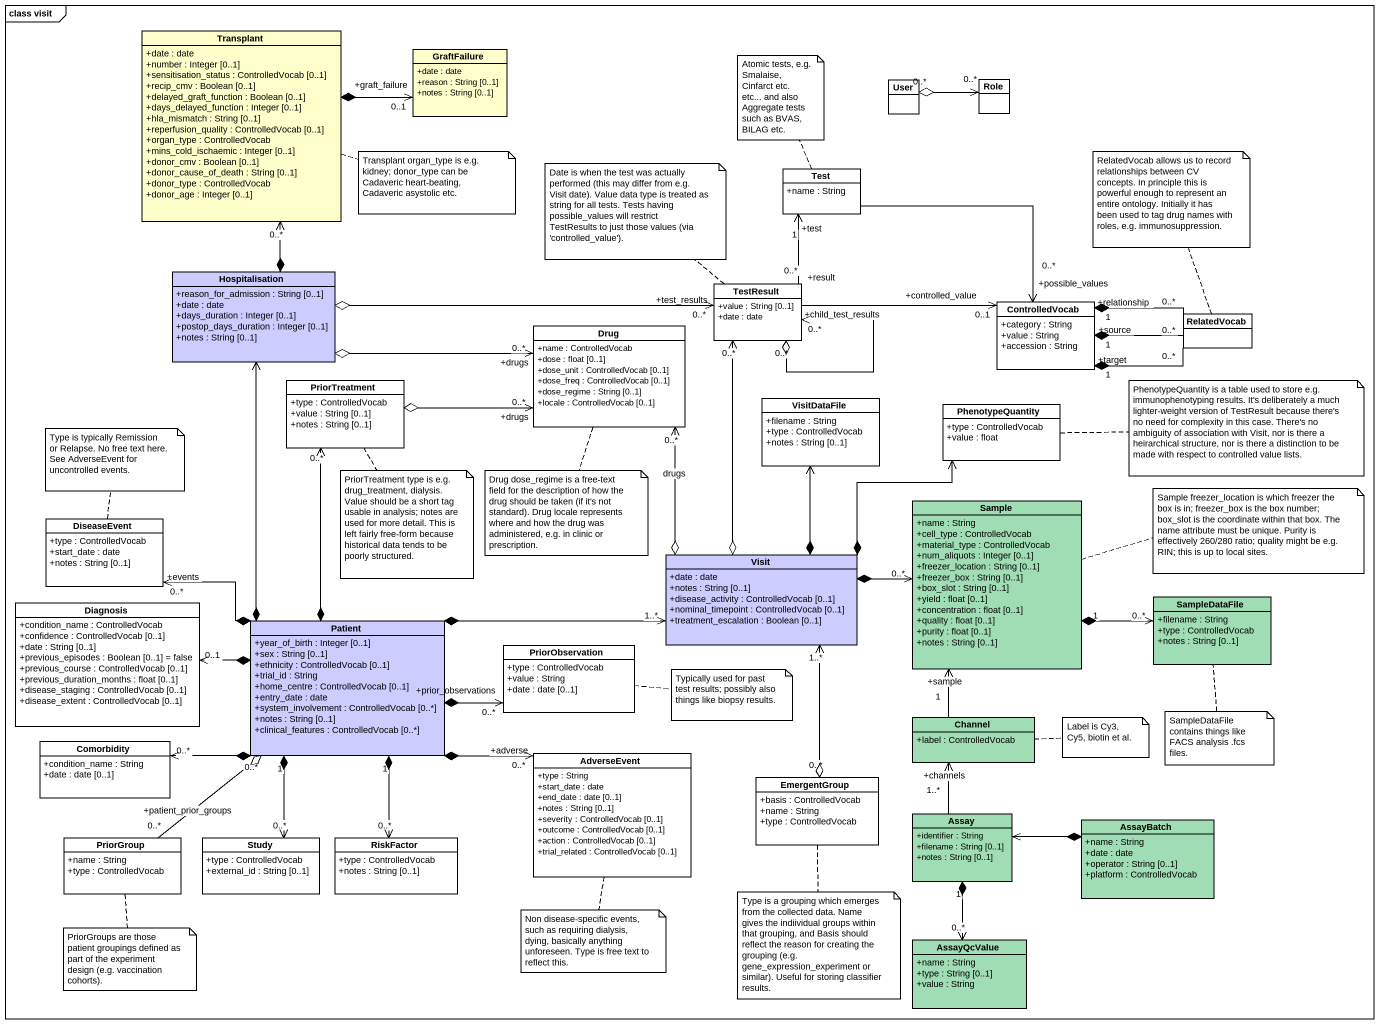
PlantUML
@startuml
mainframe class visit
hide circle
hide empty members
skinparam classAttributeIconSize 0
class Transplant #FFFFCC {
  +date : date
  +number : Integer [0..1]
  +sensitisation_status : ControlledVocab [0..1]
  +recip_cmv : Boolean [0..1]
  +delayed_graft_function : Boolean [0..1]
  +days_delayed_function : Integer [0..1]
  +hla_mismatch : String [0..1]
  +reperfusion_quality : ControlledVocab [0..1]
  +organ_type : ControlledVocab
  +mins_cold_ischaemic : Integer [0..1]
  +donor_cmv : Boolean [0..1]
  +donor_cause_of_death : String [0..1]
  +donor_type : ControlledVocab
  +donor_age : Integer [0..1]
}
class GraftFailure #FFFFCC {
  +date : date
  +reason : String [0..1]
  +notes : String [0..1]
}
class User
class Role
class Test {
  +name : String
}
class Hospitalisation #CCCCFF {
  +reason_for_admission : String [0..1]
  +date : date
  +days_duration : Integer [0..1]
  +postop_days_duration : Integer [0..1]
  +notes : String [0..1]
}
class TestResult {
  +value : String [0..1]
  +date : date
}
class ControlledVocab {
  +category : String
  +value : String
  +accession : String
}
class RelatedVocab
class Drug {
  +name : ControlledVocab
  +dose : float [0..1]
  +dose_unit : ControlledVocab [0..1]
  +dose_freq : ControlledVocab [0..1]
  +dose_regime : String [0..1]
  +locale : ControlledVocab [0..1]
}
class PriorTreatment {
  +type : ControlledVocab
  +value : String [0..1]
  +notes : String [0..1]
}
class VisitDataFile {
  +filename : String
  +type : ControlledVocab
  +notes : String [0..1]
}
class PhenotypeQuantity {
  +type : ControlledVocab
  +value : float
}
class Sample #A0DCB4 {
  +name : String
  +cell_type : ControlledVocab
  +material_type : ControlledVocab
  +num_aliquots : Integer [0..1]
  +freezer_location : String [0..1]
  +freezer_box : String [0..1]
  +box_slot : String [0..1]
  +yield : float [0..1]
  +concentration : float [0..1]
  +quality : float [0..1]
  +purity : float [0..1]
  +notes : String [0..1]
}
class DiseaseEvent {
  +type : ControlledVocab
  +start_date : date
  +notes : String [0..1]
}
class Visit #CCCCFF {
  +date : date
  +notes : String [0..1]
  +disease_activity : ControlledVocab [0..1]
  +nominal_timepoint : ControlledVocab [0..1]
  +treatment_escalation : Boolean [0..1]
}
class Diagnosis {
  +condition_name : ControlledVocab
  +confidence : ControlledVocab [0..1]
  +date : String [0..1]
  +previous_episodes : Boolean [0..1] = false
  +previous_course : ControlledVocab [0..1]
  +previous_duration_months : float [0..1]
  +disease_staging : ControlledVocab [0..1]
  +disease_extent : ControlledVocab [0..1]
}
class Patient #CCCCFF {
  +year_of_birth : Integer [0..1]
  +sex : String [0..1]
  +ethnicity : ControlledVocab [0..1]
  +trial_id : String
  +home_centre : ControlledVocab [0..1]
  +entry_date : date
  +system_involvement : ControlledVocab [0..*]
  +notes : String [0..1]
  +clinical_features : ControlledVocab [0..*]
}
class SampleDataFile #A0DCB4 {
  +filename : String
  +type : ControlledVocab
  +notes : String [0..1]
}
class PriorObservation {
  +type : ControlledVocab
  +value : String
  +date : date [0..1]
}
class Comorbidity {
  +condition_name : String
  +date : date [0..1]
}
class Channel #A0DCB4 {
  +label : ControlledVocab
}
class AdverseEvent {
  +type : String
  +start_date : date
  +end_date : date [0..1]
  +notes : String [0..1]
  +severity : ControlledVocab [0..1]
  +outcome : ControlledVocab [0..1]
  +action : ControlledVocab [0..1]
  +trial_related : ControlledVocab [0..1]
}
class EmergentGroup {
  +basis : ControlledVocab
  +name : String
  +type : ControlledVocab
}
class Assay #A0DCB4 {
  +identifier : String
  +filename : String [0..1]
  +notes : String [0..1]
}
class AssayBatch #A0DCB4 {
  +name : String
  +date : date
  +operator : String [0..1]
  +platform : ControlledVocab
}
class PriorGroup {
  +name : String
  +type : ControlledVocab
}
class Study {
  +type : ControlledVocab
  +external_id : String [0..1]
}
class RiskFactor {
  +type : ControlledVocab
  +notes : String [0..1]
}
class AssayQcValue #A0DCB4 {
  +name : String
  +type : String [0..1]
  +value : String
}
Transplant *-right-> "+graft_failure\n0..1" GraftFailure
User "0..*" o-right-> "0..*" Role
Test "+test\n1" <-- "+result\n0..*" TestResult
Test --> "+possible_values\n0..*" ControlledVocab
Hospitalisation *-up-> "0..*" Transplant
Hospitalisation o-right-> "+test_results\n0..*" TestResult
Hospitalisation o-right-> "+drugs\n0..*" Drug
TestResult "0..*" o--> "+child_test_results\n0..*" TestResult
TestResult -right-> "+controlled_value\n0..1" ControlledVocab
ControlledVocab "+source\n1" *-right- "0..*" RelatedVocab
ControlledVocab "+target\n1" *-right- "0..*" RelatedVocab
ControlledVocab "+relationship\n1" *-right- "0..*" RelatedVocab
PriorTreatment o-right-> "+drugs\n0..*" Drug
Sample "1" *-right-> "0..*" SampleDataFile
Visit o-up-> "0..*" TestResult
Visit o-up-> "0..*" Drug : drugs
Visit *-up-> VisitDataFile
Visit *-up-> PhenotypeQuantity
Visit *-right-> "0..*" Sample
Patient *-up-> Hospitalisation
Patient *-up-> "0..*" PriorTreatment
Patient *-left-> "+events\n0..*" DiseaseEvent
Patient *-right-> "1..*" Visit
Patient *-left-> "0..1" Diagnosis
Patient *-right-> "+prior_observations\n0..*" PriorObservation
Patient *-left-> "0..*" Comorbidity
Patient *-right-> "+adverse\n0..*" AdverseEvent
Patient "0..*" o-- "+patient_prior_groups\n0..*" PriorGroup
Patient "1" *--> "0..*" Study
Patient "1" *--> "0..*" RiskFactor
Channel -up-> "+sample\n1" Sample
EmergentGroup "0..*" o-up-> "1..*" Visit
Assay -up-> "+channels\n1..*" Channel
Assay "1" *--> "0..*" AssayQcValue
AssayBatch *-left-> Assay
note top of Test : Atomic tests, e.g. Smalaise, Cinfarct etc. etc... and also Aggregate tests such as BVAS, BILAG etc.
note right of Transplant : Transplant organ_type is e.g. kidney; donor_type can be Cadaveric heart-beating, Cadaveric asystolic etc.
note top of RelatedVocab : RelatedVocab allows us to record relationships between CV concepts. In principle this is powerful enough to represent an entire ontology. Initially it has been used to tag drug names with roles, e.g. immunosuppression.
note top of TestResult : Date is when the test was actually performed (this may differ from e.g. Visit date). Value data type is treated as string for all tests. Tests having possible_values will restrict TestResults to just those values (via 'controlled_value').
note right of PhenotypeQuantity : PhenotypeQuantity is a table used to store e.g. immunophenotyping results. It's deliberately a much lighter-weight version of TestResult because there's no need for complexity in this case. There's no ambiguity of association with Visit, nor is there a heirarchical structure, nor is there a distinction to be made with respect to controlled value lists.
note top of DiseaseEvent : Type is typically Remission or Relapse. No free text here. See AdverseEvent for uncontrolled events.
note bottom of PriorTreatment : PriorTreatment type is e.g. drug_treatment, dialysis. Value should be a short tag usable in analysis; notes are used for more detail. This is left fairly free-form because historical data tends to be poorly structured.
note bottom of Drug : Drug dose_regime is a free-text field for the description of how the drug should be taken (if it's not standard). Drug locale represents where and how the drug was administered, e.g. in clinic or prescription.
note right of Sample : Sample freezer_location is which freezer the box is in; freezer_box is the box number; box_slot is the coordinate within that box. The name attribute must be unique. Purity is effectively 260/280 ratio; quality might be e.g. RIN; this is up to local sites.
note right of PriorObservation : Typically used for past test results; possibly also things like biopsy results.
note right of Channel : Label is Cy3, Cy5, biotin et al.
note bottom of SampleDataFile : SampleDataFile contains things like FACS analysis .fcs files.
note bottom of EmergentGroup : Type is a grouping which emerges from the collected data. Name gives the indiividual groups within that grouping, and Basis should reflect the reason for creating the grouping (e.g. gene_expression_experiment or similar). Useful for storing classifier results.
note bottom of PriorGroup : PriorGroups are those patient groupings defined as part of the experiment design (e.g. vaccination cohorts).
note bottom of AdverseEvent : Non disease-specific events, such as requiring dialysis, dying, basically anything unforeseen. Type is free text to reflect this.
@enduml
